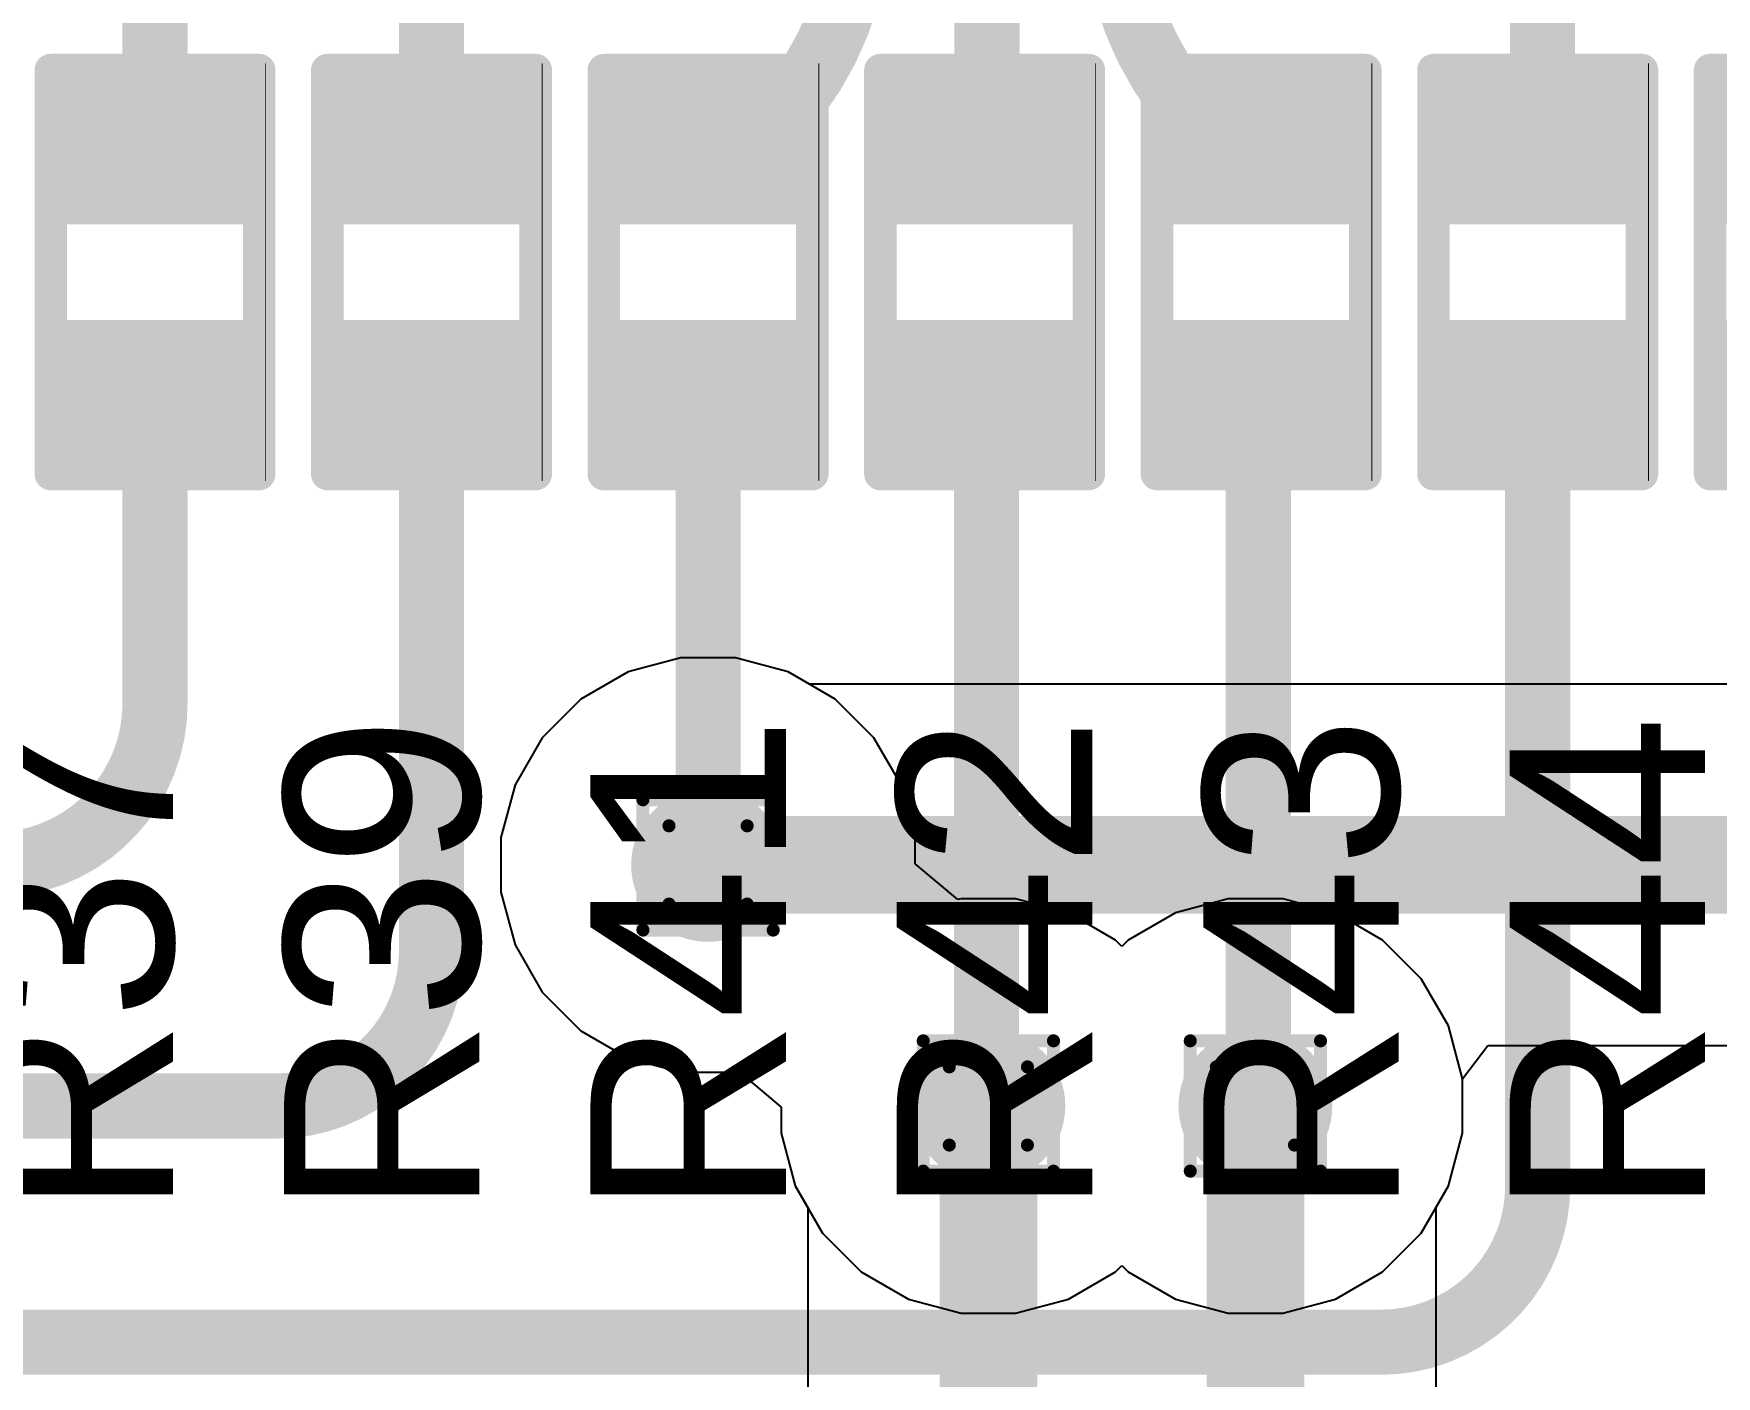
# Model space of a CAD drawing. Header units: inches. Extents: x -5 to 230, y -4 to 159.
# Drawn here: x 27.8 to 34.36, y 19.57 to 24.81 of the extents above; entities that cross this region are included whole.
import ezdxf

# ---------------------------------------------------------------- set-up
doc = ezdxf.new("R2010")
doc.units = ezdxf.units.IN
for name, color, linetype in [('Bottom Layer', 5, 'Continuous'), ('Drill Drawing', 1, 'Continuous'), ('Layer 1', 16, 'Continuous'), ('Layer 2', 76, 'Continuous'), ('Top Layer', 1, 'Continuous'), ('Top Overlay', 2, 'Continuous'), ('Top Paste', 8, 'Continuous'), ('Top Solder', 216, 'Continuous'), ('Via Holes', 16, 'Continuous')]:
    doc.layers.add(name, color=color, linetype=linetype)
doc.styles.add('Arial', font='', dxfattribs={"height": 0.2})
doc.styles.get('Arial').set_extended_font_data('Arial')

# ---------------------------------------------------------------- blocks, each defined once
blk = doc.blocks.new('R___0402_135')
at = {"layer": 'Top Layer'}
for points in [[(-0.6985, -0.3175), (-0.6985, 0.3175), (-0.2413, 0.3175), (-0.2413, -0.3175)], [(0.2413, -0.3175), (0.2413, 0.3175), (0.6985, 0.3175), (0.6985, -0.3175)]]:
    blk.add_hatch(color=1, dxfattribs=at).paths.add_polyline_path(points)
at = {"layer": 'Top Paste'}
for points in [[(-0.6985, -0.3175), (-0.6985, 0.3175), (-0.2413, 0.3175), (-0.2413, -0.3175)], [(0.2413, -0.3175), (0.2413, 0.3175), (0.6985, 0.3175), (0.6985, -0.3175)]]:
    blk.add_hatch(color=8, dxfattribs=at).paths.add_polyline_path(points)
at = {"layer": 'Top Solder'}
for points in [[(-0.7535, -0.3725), (-0.7535, 0.3725), (-0.1863, 0.3725), (-0.1863, -0.3725)], [(0.1863, -0.3725), (0.1863, 0.3725), (0.7535, 0.3725), (0.7535, -0.3725)]]:
    blk.add_hatch(color=216, dxfattribs=at).paths.add_polyline_path(points)
at = {"layer": 'Top Overlay'}
for points in [[(-0.7874, 0.4064, 0.127, 0.127, 0), (-0.7874, -0.4064, 0.127, 0.127, 0)], [(-0.7874, 0.4064, 0.127, 0.127, 0), (0.7874, 0.4064, 0.127, 0.127, 0)], [(0.7874, 0.4064, 0.127, 0.127, 0), (0.7874, -0.4064, 0.127, 0.127, 0)], [(-0.7874, -0.4064, 0.127, 0.127, 0), (0.7874, -0.4064, 0.127, 0.127, 0)], [(-0.8128, -0.4318, 0.00323, 0.00323, 0), (0.8128, -0.4318, 0.00323, 0.00323, 0)]]:
    blk.add_lwpolyline(points, format="xyseb", dxfattribs=at)
for points in [[(-0.8191, 0.4064, 0.0635, 0.0635, 1), (-0.7556, 0.4064, 0.0635, 0.0635, 1)], [(-0.8191, 0.4064, 0.0635, 0.0635, 1), (-0.7556, 0.4064, 0.0635, 0.0635, 1)], [(0.7556, 0.4064, 0.0635, 0.0635, 1), (0.8191, 0.4064, 0.0635, 0.0635, 1)], [(0.7556, 0.4064, 0.0635, 0.0635, 1), (0.8191, 0.4064, 0.0635, 0.0635, 1)], [(-0.8191, -0.4064, 0.0635, 0.0635, 1), (-0.7556, -0.4064, 0.0635, 0.0635, 1)], [(-0.8191, -0.4064, 0.0635, 0.0635, 1), (-0.7556, -0.4064, 0.0635, 0.0635, 1)], [(0.7556, -0.4064, 0.0635, 0.0635, 1), (0.8191, -0.4064, 0.0635, 0.0635, 1)], [(0.7556, -0.4064, 0.0635, 0.0635, 1), (0.8191, -0.4064, 0.0635, 0.0635, 1)], [(-0.8136, -0.4318, 0.00161, 0.00161, 1), (-0.812, -0.4318, 0.00161, 0.00161, 1)], [(0.812, -0.4318, 0.00161, 0.00161, 1), (0.8136, -0.4318, 0.00161, 0.00161, 1)]]:
    blk.add_lwpolyline(points, format="xyseb", close=True, dxfattribs=at)
blk = doc.blocks.new('R___0402_136')
at = {"layer": 'Top Layer'}
for points in [[(-0.6985, -0.3175), (-0.6985, 0.3175), (-0.2413, 0.3175), (-0.2413, -0.3175)], [(0.2413, -0.3175), (0.2413, 0.3175), (0.6985, 0.3175), (0.6985, -0.3175)]]:
    blk.add_hatch(color=1, dxfattribs=at).paths.add_polyline_path(points)
at = {"layer": 'Top Paste'}
for points in [[(-0.6985, -0.3175), (-0.6985, 0.3175), (-0.2413, 0.3175), (-0.2413, -0.3175)], [(0.2413, -0.3175), (0.2413, 0.3175), (0.6985, 0.3175), (0.6985, -0.3175)]]:
    blk.add_hatch(color=8, dxfattribs=at).paths.add_polyline_path(points)
at = {"layer": 'Top Solder'}
for points in [[(-0.7535, -0.3725), (-0.7535, 0.3725), (-0.1863, 0.3725), (-0.1863, -0.3725)], [(0.1863, -0.3725), (0.1863, 0.3725), (0.7535, 0.3725), (0.7535, -0.3725)]]:
    blk.add_hatch(color=216, dxfattribs=at).paths.add_polyline_path(points)
at = {"layer": 'Top Overlay'}
for points in [[(-0.7874, 0.4064, 0.127, 0.127, 0), (-0.7874, -0.4064, 0.127, 0.127, 0)], [(-0.7874, 0.4064, 0.127, 0.127, 0), (0.7874, 0.4064, 0.127, 0.127, 0)], [(0.7874, 0.4064, 0.127, 0.127, 0), (0.7874, -0.4064, 0.127, 0.127, 0)], [(-0.7874, -0.4064, 0.127, 0.127, 0), (0.7874, -0.4064, 0.127, 0.127, 0)], [(-0.8128, -0.4318, 0.00323, 0.00323, 0), (0.8128, -0.4318, 0.00323, 0.00323, 0)]]:
    blk.add_lwpolyline(points, format="xyseb", dxfattribs=at)
for points in [[(-0.8191, 0.4064, 0.0635, 0.0635, 1), (-0.7556, 0.4064, 0.0635, 0.0635, 1)], [(-0.8191, 0.4064, 0.0635, 0.0635, 1), (-0.7556, 0.4064, 0.0635, 0.0635, 1)], [(0.7556, 0.4064, 0.0635, 0.0635, 1), (0.8191, 0.4064, 0.0635, 0.0635, 1)], [(0.7556, 0.4064, 0.0635, 0.0635, 1), (0.8191, 0.4064, 0.0635, 0.0635, 1)], [(-0.8191, -0.4064, 0.0635, 0.0635, 1), (-0.7556, -0.4064, 0.0635, 0.0635, 1)], [(-0.8191, -0.4064, 0.0635, 0.0635, 1), (-0.7556, -0.4064, 0.0635, 0.0635, 1)], [(0.7556, -0.4064, 0.0635, 0.0635, 1), (0.8191, -0.4064, 0.0635, 0.0635, 1)], [(0.7556, -0.4064, 0.0635, 0.0635, 1), (0.8191, -0.4064, 0.0635, 0.0635, 1)], [(-0.8136, -0.4318, 0.00161, 0.00161, 1), (-0.812, -0.4318, 0.00161, 0.00161, 1)], [(0.812, -0.4318, 0.00161, 0.00161, 1), (0.8136, -0.4318, 0.00161, 0.00161, 1)]]:
    blk.add_lwpolyline(points, format="xyseb", close=True, dxfattribs=at)
blk = doc.blocks.new('R___0402_137')
at = {"layer": 'Top Layer'}
for points in [[(-0.6985, -0.3175), (-0.6985, 0.3175), (-0.2413, 0.3175), (-0.2413, -0.3175)], [(0.2413, -0.3175), (0.2413, 0.3175), (0.6985, 0.3175), (0.6985, -0.3175)]]:
    blk.add_hatch(color=1, dxfattribs=at).paths.add_polyline_path(points)
at = {"layer": 'Top Paste'}
for points in [[(-0.6985, -0.3175), (-0.6985, 0.3175), (-0.2413, 0.3175), (-0.2413, -0.3175)], [(0.2413, -0.3175), (0.2413, 0.3175), (0.6985, 0.3175), (0.6985, -0.3175)]]:
    blk.add_hatch(color=8, dxfattribs=at).paths.add_polyline_path(points)
at = {"layer": 'Top Solder'}
for points in [[(-0.7535, -0.3725), (-0.7535, 0.3725), (-0.1863, 0.3725), (-0.1863, -0.3725)], [(0.1863, -0.3725), (0.1863, 0.3725), (0.7535, 0.3725), (0.7535, -0.3725)]]:
    blk.add_hatch(color=216, dxfattribs=at).paths.add_polyline_path(points)
at = {"layer": 'Top Overlay'}
for points in [[(-0.7874, 0.4064, 0.127, 0.127, 0), (-0.7874, -0.4064, 0.127, 0.127, 0)], [(-0.7874, 0.4064, 0.127, 0.127, 0), (0.7874, 0.4064, 0.127, 0.127, 0)], [(0.7874, 0.4064, 0.127, 0.127, 0), (0.7874, -0.4064, 0.127, 0.127, 0)], [(-0.7874, -0.4064, 0.127, 0.127, 0), (0.7874, -0.4064, 0.127, 0.127, 0)], [(-0.8128, -0.4318, 0.00323, 0.00323, 0), (0.8128, -0.4318, 0.00323, 0.00323, 0)]]:
    blk.add_lwpolyline(points, format="xyseb", dxfattribs=at)
for points in [[(-0.8191, 0.4064, 0.0635, 0.0635, 1), (-0.7556, 0.4064, 0.0635, 0.0635, 1)], [(-0.8191, 0.4064, 0.0635, 0.0635, 1), (-0.7556, 0.4064, 0.0635, 0.0635, 1)], [(0.7556, 0.4064, 0.0635, 0.0635, 1), (0.8191, 0.4064, 0.0635, 0.0635, 1)], [(0.7556, 0.4064, 0.0635, 0.0635, 1), (0.8191, 0.4064, 0.0635, 0.0635, 1)], [(-0.8191, -0.4064, 0.0635, 0.0635, 1), (-0.7556, -0.4064, 0.0635, 0.0635, 1)], [(-0.8191, -0.4064, 0.0635, 0.0635, 1), (-0.7556, -0.4064, 0.0635, 0.0635, 1)], [(0.7556, -0.4064, 0.0635, 0.0635, 1), (0.8191, -0.4064, 0.0635, 0.0635, 1)], [(0.7556, -0.4064, 0.0635, 0.0635, 1), (0.8191, -0.4064, 0.0635, 0.0635, 1)], [(-0.8136, -0.4318, 0.00161, 0.00161, 1), (-0.812, -0.4318, 0.00161, 0.00161, 1)], [(0.812, -0.4318, 0.00161, 0.00161, 1), (0.8136, -0.4318, 0.00161, 0.00161, 1)]]:
    blk.add_lwpolyline(points, format="xyseb", close=True, dxfattribs=at)
blk = doc.blocks.new('R___0402_138')
at = {"layer": 'Top Layer'}
for points in [[(-0.6985, -0.3175), (-0.6985, 0.3175), (-0.2413, 0.3175), (-0.2413, -0.3175)], [(0.2413, -0.3175), (0.2413, 0.3175), (0.6985, 0.3175), (0.6985, -0.3175)]]:
    blk.add_hatch(color=1, dxfattribs=at).paths.add_polyline_path(points)
at = {"layer": 'Top Paste'}
for points in [[(-0.6985, -0.3175), (-0.6985, 0.3175), (-0.2413, 0.3175), (-0.2413, -0.3175)], [(0.2413, -0.3175), (0.2413, 0.3175), (0.6985, 0.3175), (0.6985, -0.3175)]]:
    blk.add_hatch(color=8, dxfattribs=at).paths.add_polyline_path(points)
at = {"layer": 'Top Solder'}
for points in [[(-0.7535, -0.3725), (-0.7535, 0.3725), (-0.1863, 0.3725), (-0.1863, -0.3725)], [(0.1863, -0.3725), (0.1863, 0.3725), (0.7535, 0.3725), (0.7535, -0.3725)]]:
    blk.add_hatch(color=216, dxfattribs=at).paths.add_polyline_path(points)
at = {"layer": 'Top Overlay'}
for points in [[(-0.7874, 0.4064, 0.127, 0.127, 0), (-0.7874, -0.4064, 0.127, 0.127, 0)], [(-0.7874, 0.4064, 0.127, 0.127, 0), (0.7874, 0.4064, 0.127, 0.127, 0)], [(0.7874, 0.4064, 0.127, 0.127, 0), (0.7874, -0.4064, 0.127, 0.127, 0)], [(-0.7874, -0.4064, 0.127, 0.127, 0), (0.7874, -0.4064, 0.127, 0.127, 0)], [(-0.8128, -0.4318, 0.00323, 0.00323, 0), (0.8128, -0.4318, 0.00323, 0.00323, 0)]]:
    blk.add_lwpolyline(points, format="xyseb", dxfattribs=at)
for points in [[(-0.8191, 0.4064, 0.0635, 0.0635, 1), (-0.7556, 0.4064, 0.0635, 0.0635, 1)], [(-0.8191, 0.4064, 0.0635, 0.0635, 1), (-0.7556, 0.4064, 0.0635, 0.0635, 1)], [(0.7556, 0.4064, 0.0635, 0.0635, 1), (0.8191, 0.4064, 0.0635, 0.0635, 1)], [(0.7556, 0.4064, 0.0635, 0.0635, 1), (0.8191, 0.4064, 0.0635, 0.0635, 1)], [(-0.8191, -0.4064, 0.0635, 0.0635, 1), (-0.7556, -0.4064, 0.0635, 0.0635, 1)], [(-0.8191, -0.4064, 0.0635, 0.0635, 1), (-0.7556, -0.4064, 0.0635, 0.0635, 1)], [(0.7556, -0.4064, 0.0635, 0.0635, 1), (0.8191, -0.4064, 0.0635, 0.0635, 1)], [(0.7556, -0.4064, 0.0635, 0.0635, 1), (0.8191, -0.4064, 0.0635, 0.0635, 1)], [(-0.8136, -0.4318, 0.00161, 0.00161, 1), (-0.812, -0.4318, 0.00161, 0.00161, 1)], [(0.812, -0.4318, 0.00161, 0.00161, 1), (0.8136, -0.4318, 0.00161, 0.00161, 1)]]:
    blk.add_lwpolyline(points, format="xyseb", close=True, dxfattribs=at)
blk = doc.blocks.new('R___0402_139')
at = {"layer": 'Top Layer'}
for points in [[(-0.6985, -0.3175), (-0.6985, 0.3175), (-0.2413, 0.3175), (-0.2413, -0.3175)], [(0.2413, -0.3175), (0.2413, 0.3175), (0.6985, 0.3175), (0.6985, -0.3175)]]:
    blk.add_hatch(color=1, dxfattribs=at).paths.add_polyline_path(points)
at = {"layer": 'Top Paste'}
for points in [[(-0.6985, -0.3175), (-0.6985, 0.3175), (-0.2413, 0.3175), (-0.2413, -0.3175)], [(0.2413, -0.3175), (0.2413, 0.3175), (0.6985, 0.3175), (0.6985, -0.3175)]]:
    blk.add_hatch(color=8, dxfattribs=at).paths.add_polyline_path(points)
at = {"layer": 'Top Solder'}
for points in [[(-0.7535, -0.3725), (-0.7535, 0.3725), (-0.1863, 0.3725), (-0.1863, -0.3725)], [(0.1863, -0.3725), (0.1863, 0.3725), (0.7535, 0.3725), (0.7535, -0.3725)]]:
    blk.add_hatch(color=216, dxfattribs=at).paths.add_polyline_path(points)
at = {"layer": 'Top Overlay'}
for points in [[(-0.7874, 0.4064, 0.127, 0.127, 0), (-0.7874, -0.4064, 0.127, 0.127, 0)], [(-0.7874, 0.4064, 0.127, 0.127, 0), (0.7874, 0.4064, 0.127, 0.127, 0)], [(0.7874, 0.4064, 0.127, 0.127, 0), (0.7874, -0.4064, 0.127, 0.127, 0)], [(-0.7874, -0.4064, 0.127, 0.127, 0), (0.7874, -0.4064, 0.127, 0.127, 0)], [(-0.8128, -0.4318, 0.00323, 0.00323, 0), (0.8128, -0.4318, 0.00323, 0.00323, 0)]]:
    blk.add_lwpolyline(points, format="xyseb", dxfattribs=at)
for points in [[(-0.8191, 0.4064, 0.0635, 0.0635, 1), (-0.7556, 0.4064, 0.0635, 0.0635, 1)], [(-0.8191, 0.4064, 0.0635, 0.0635, 1), (-0.7556, 0.4064, 0.0635, 0.0635, 1)], [(0.7556, 0.4064, 0.0635, 0.0635, 1), (0.8191, 0.4064, 0.0635, 0.0635, 1)], [(0.7556, 0.4064, 0.0635, 0.0635, 1), (0.8191, 0.4064, 0.0635, 0.0635, 1)], [(-0.8191, -0.4064, 0.0635, 0.0635, 1), (-0.7556, -0.4064, 0.0635, 0.0635, 1)], [(-0.8191, -0.4064, 0.0635, 0.0635, 1), (-0.7556, -0.4064, 0.0635, 0.0635, 1)], [(0.7556, -0.4064, 0.0635, 0.0635, 1), (0.8191, -0.4064, 0.0635, 0.0635, 1)], [(0.7556, -0.4064, 0.0635, 0.0635, 1), (0.8191, -0.4064, 0.0635, 0.0635, 1)], [(-0.8136, -0.4318, 0.00161, 0.00161, 1), (-0.812, -0.4318, 0.00161, 0.00161, 1)], [(0.812, -0.4318, 0.00161, 0.00161, 1), (0.8136, -0.4318, 0.00161, 0.00161, 1)]]:
    blk.add_lwpolyline(points, format="xyseb", close=True, dxfattribs=at)
blk = doc.blocks.new('R___0402_141')
at = {"layer": 'Top Layer'}
for points in [[(-0.6985, -0.3175), (-0.6985, 0.3175), (-0.2413, 0.3175), (-0.2413, -0.3175)], [(0.2413, -0.3175), (0.2413, 0.3175), (0.6985, 0.3175), (0.6985, -0.3175)]]:
    blk.add_hatch(color=1, dxfattribs=at).paths.add_polyline_path(points)
at = {"layer": 'Top Paste'}
for points in [[(-0.6985, -0.3175), (-0.6985, 0.3175), (-0.2413, 0.3175), (-0.2413, -0.3175)], [(0.2413, -0.3175), (0.2413, 0.3175), (0.6985, 0.3175), (0.6985, -0.3175)]]:
    blk.add_hatch(color=8, dxfattribs=at).paths.add_polyline_path(points)
at = {"layer": 'Top Solder'}
for points in [[(-0.7535, -0.3725), (-0.7535, 0.3725), (-0.1863, 0.3725), (-0.1863, -0.3725)], [(0.1863, -0.3725), (0.1863, 0.3725), (0.7535, 0.3725), (0.7535, -0.3725)]]:
    blk.add_hatch(color=216, dxfattribs=at).paths.add_polyline_path(points)
at = {"layer": 'Top Overlay'}
for points in [[(-0.7874, 0.4064, 0.127, 0.127, 0), (-0.7874, -0.4064, 0.127, 0.127, 0)], [(-0.7874, 0.4064, 0.127, 0.127, 0), (0.7874, 0.4064, 0.127, 0.127, 0)], [(0.7874, 0.4064, 0.127, 0.127, 0), (0.7874, -0.4064, 0.127, 0.127, 0)], [(-0.7874, -0.4064, 0.127, 0.127, 0), (0.7874, -0.4064, 0.127, 0.127, 0)], [(-0.8128, -0.4318, 0.00323, 0.00323, 0), (0.8128, -0.4318, 0.00323, 0.00323, 0)]]:
    blk.add_lwpolyline(points, format="xyseb", dxfattribs=at)
for points in [[(-0.8191, 0.4064, 0.0635, 0.0635, 1), (-0.7556, 0.4064, 0.0635, 0.0635, 1)], [(-0.8191, 0.4064, 0.0635, 0.0635, 1), (-0.7556, 0.4064, 0.0635, 0.0635, 1)], [(0.7556, 0.4064, 0.0635, 0.0635, 1), (0.8191, 0.4064, 0.0635, 0.0635, 1)], [(0.7556, 0.4064, 0.0635, 0.0635, 1), (0.8191, 0.4064, 0.0635, 0.0635, 1)], [(-0.8191, -0.4064, 0.0635, 0.0635, 1), (-0.7556, -0.4064, 0.0635, 0.0635, 1)], [(-0.8191, -0.4064, 0.0635, 0.0635, 1), (-0.7556, -0.4064, 0.0635, 0.0635, 1)], [(0.7556, -0.4064, 0.0635, 0.0635, 1), (0.8191, -0.4064, 0.0635, 0.0635, 1)], [(0.7556, -0.4064, 0.0635, 0.0635, 1), (0.8191, -0.4064, 0.0635, 0.0635, 1)], [(-0.8136, -0.4318, 0.00161, 0.00161, 1), (-0.812, -0.4318, 0.00161, 0.00161, 1)], [(0.812, -0.4318, 0.00161, 0.00161, 1), (0.8136, -0.4318, 0.00161, 0.00161, 1)]]:
    blk.add_lwpolyline(points, format="xyseb", close=True, dxfattribs=at)
blk = doc.blocks.new('R___0402_143')
at = {"layer": 'Top Layer'}
for points in [[(-0.6985, -0.3175), (-0.6985, 0.3175), (-0.2413, 0.3175), (-0.2413, -0.3175)], [(0.2413, -0.3175), (0.2413, 0.3175), (0.6985, 0.3175), (0.6985, -0.3175)]]:
    blk.add_hatch(color=1, dxfattribs=at).paths.add_polyline_path(points)
at = {"layer": 'Top Paste'}
for points in [[(-0.6985, -0.3175), (-0.6985, 0.3175), (-0.2413, 0.3175), (-0.2413, -0.3175)], [(0.2413, -0.3175), (0.2413, 0.3175), (0.6985, 0.3175), (0.6985, -0.3175)]]:
    blk.add_hatch(color=8, dxfattribs=at).paths.add_polyline_path(points)
at = {"layer": 'Top Solder'}
for points in [[(-0.7535, -0.3725), (-0.7535, 0.3725), (-0.1863, 0.3725), (-0.1863, -0.3725)], [(0.1863, -0.3725), (0.1863, 0.3725), (0.7535, 0.3725), (0.7535, -0.3725)]]:
    blk.add_hatch(color=216, dxfattribs=at).paths.add_polyline_path(points)
at = {"layer": 'Top Overlay'}
for points in [[(-0.7874, 0.4064, 0.127, 0.127, 0), (-0.7874, -0.4064, 0.127, 0.127, 0)], [(-0.7874, 0.4064, 0.127, 0.127, 0), (0.7874, 0.4064, 0.127, 0.127, 0)], [(0.7874, 0.4064, 0.127, 0.127, 0), (0.7874, -0.4064, 0.127, 0.127, 0)], [(-0.7874, -0.4064, 0.127, 0.127, 0), (0.7874, -0.4064, 0.127, 0.127, 0)], [(-0.8128, -0.4318, 0.00323, 0.00323, 0), (0.8128, -0.4318, 0.00323, 0.00323, 0)]]:
    blk.add_lwpolyline(points, format="xyseb", dxfattribs=at)
for points in [[(-0.8191, 0.4064, 0.0635, 0.0635, 1), (-0.7556, 0.4064, 0.0635, 0.0635, 1)], [(-0.8191, 0.4064, 0.0635, 0.0635, 1), (-0.7556, 0.4064, 0.0635, 0.0635, 1)], [(0.7556, 0.4064, 0.0635, 0.0635, 1), (0.8191, 0.4064, 0.0635, 0.0635, 1)], [(0.7556, 0.4064, 0.0635, 0.0635, 1), (0.8191, 0.4064, 0.0635, 0.0635, 1)], [(-0.8191, -0.4064, 0.0635, 0.0635, 1), (-0.7556, -0.4064, 0.0635, 0.0635, 1)], [(-0.8191, -0.4064, 0.0635, 0.0635, 1), (-0.7556, -0.4064, 0.0635, 0.0635, 1)], [(0.7556, -0.4064, 0.0635, 0.0635, 1), (0.8191, -0.4064, 0.0635, 0.0635, 1)], [(0.7556, -0.4064, 0.0635, 0.0635, 1), (0.8191, -0.4064, 0.0635, 0.0635, 1)], [(-0.8136, -0.4318, 0.00161, 0.00161, 1), (-0.812, -0.4318, 0.00161, 0.00161, 1)], [(0.812, -0.4318, 0.00161, 0.00161, 1), (0.8136, -0.4318, 0.00161, 0.00161, 1)]]:
    blk.add_lwpolyline(points, format="xyseb", close=True, dxfattribs=at)

msp = doc.modelspace()

# ---------------------------------------------------------------- hatches: boundary and pattern name
at = {"layer": 'Bottom Layer'}
h = msp.add_hatch(color=5, dxfattribs=at)
edge = h.paths.add_edge_path()
edge.add_arc((30.4283, 21.5646), 0.3, 0, 360)
h = msp.add_hatch(color=5, dxfattribs=at)
edge = h.paths.add_edge_path()
edge.add_arc((31.5214, 20.6248), 0.3, 0, 360)
h = msp.add_hatch(color=5, dxfattribs=at)
edge = h.paths.add_edge_path()
edge.add_arc((32.5628, 20.6248), 0.3, 0, 360)
at = {"layer": 'Layer 1'}
h = msp.add_hatch(color=16, dxfattribs=at)
edge = h.paths.add_edge_path()
edge.add_arc((30.4283, 21.5646), 0.3, 0, 360)
h = msp.add_hatch(color=16, dxfattribs=at)
edge = h.paths.add_edge_path()
edge.add_arc((31.5214, 20.6248), 0.3, 0, 360)
h = msp.add_hatch(color=16, dxfattribs=at)
edge = h.paths.add_edge_path()
edge.add_arc((32.5628, 20.6248), 0.3, 0, 360)
at = {"layer": 'Layer 2'}
h = msp.add_hatch(color=76, dxfattribs=at)
edge = h.paths.add_edge_path()
edge.add_arc((30.4283, 21.5646), 0.3, 0, 360)
h = msp.add_hatch(color=76, dxfattribs=at)
edge = h.paths.add_edge_path()
edge.add_arc((31.5214, 20.6248), 0.3, 0, 360)
h = msp.add_hatch(color=76, dxfattribs=at)
edge = h.paths.add_edge_path()
edge.add_arc((32.5628, 20.6248), 0.3, 0, 360)
at = {"layer": 'Top Layer'}
h = msp.add_hatch(color=1, dxfattribs=at)
edge = h.paths.add_edge_path()
edge.add_arc((30.4283, 21.5646), 0.3, 0, 360)
h = msp.add_hatch(color=1, dxfattribs=at)
edge = h.paths.add_edge_path()
edge.add_arc((31.5214, 20.6248), 0.3, 0, 360)
h = msp.add_hatch(color=1, dxfattribs=at)
edge = h.paths.add_edge_path()
edge.add_arc((32.5628, 20.6248), 0.3, 0, 360)
at = {"layer": 'Via Holes'}
h = msp.add_hatch(color=7, dxfattribs=at)
edge = h.paths.add_edge_path()
edge.add_arc((30.4283, 21.5646), 0.15, 0, 360)
h = msp.add_hatch(color=7, dxfattribs=at)
edge = h.paths.add_edge_path()
edge.add_arc((31.5214, 20.6248), 0.15, 0, 360)
h = msp.add_hatch(color=7, dxfattribs=at)
edge = h.paths.add_edge_path()
edge.add_arc((32.5628, 20.6248), 0.15, 0, 360)

# ---------------------------------------------------------------- linework, layer by layer
at = {"layer": 'Bottom Layer'}
for p, q in [((30.1165, 22.3175), (29.9322, 22.2112)), ((30.322, 22.3726), (30.1165, 22.3175)), ((30.5347, 22.3726), (30.322, 22.3726)), ((30.7402, 22.3175), (30.5347, 22.3726)), ((30.8241, 22.2691), (30.7402, 22.3175)), ((39.7116, 22.2691), (30.8241, 22.2691)), ((29.9322, 22.2112), (29.7818, 22.0607)), ((29.7818, 22.0607), (29.6754, 21.8765)), ((29.6754, 21.8765), (29.6203, 21.671)), ((29.6203, 21.671), (29.6203, 21.4582)), ((29.6203, 21.4582), (29.6754, 21.2527)), ((29.6754, 21.2527), (29.7818, 21.0685)), ((29.7818, 21.0685), (29.9322, 20.918)), ((29.9322, 20.918), (30.1165, 20.8117)), ((30.1165, 20.8117), (30.322, 20.7566)), ((33.3708, 20.7312), (33.4697, 20.8601)), ((33.4697, 20.8601), (39.5912, 20.8601)), ((30.322, 20.7566), (30.5347, 20.7566)), ((30.5347, 20.7566), (30.5476, 20.76)), ((30.5476, 20.76), (30.7134, 20.6204)), ((33.3708, 20.5184), (33.3708, 20.7312)), ((30.7134, 20.6204), (30.7134, 20.5184)), ((30.7134, 20.5184), (30.7685, 20.3129)), ((33.3157, 20.3129), (33.3708, 20.5184)), ((30.7685, 20.3129), (30.8169, 20.2291)), ((33.2673, 20.2291), (33.3157, 20.3129)), ((30.8169, 20.2291), (30.8169, 18.3027)), ((33.2673, 18.3027), (33.2673, 20.2291))]:
    msp.add_line(p, q, dxfattribs=at)
for points in [[(30.4283, 21.5646, 0.381, 0.381, 0), (39.7116, 21.5646, 0.381, 0.381, 0)], [(31.5214, 17.907, 0.381, 0.381, 0), (31.5214, 20.6248, 0.381, 0.381, 0)], [(32.5628, 17.907, 0.381, 0.381, 0), (32.5628, 20.6248, 0.381, 0.381, 0)]]:
    msp.add_lwpolyline(points, format="xyseb", dxfattribs=at)
for points in [[(30.3331, 21.5646, 0.1905, 0.1905, 1), (30.5236, 21.5646, 0.1905, 0.1905, 1)], [(31.4261, 20.6248, 0.1905, 0.1905, 1), (31.6166, 20.6248, 0.1905, 0.1905, 1)], [(32.4676, 20.6248, 0.1905, 0.1905, 1), (32.6581, 20.6248, 0.1905, 0.1905, 1)]]:
    msp.add_lwpolyline(points, format="xyseb", close=True, dxfattribs=at)
at = {"layer": 'Drill Drawing'}
for points in [[(30.1743, 21.8186, 0.0508, 0.0508, 0), (30.6823, 21.8186, 0.0508, 0.0508, 0)], [(30.1743, 21.3106, 0.0508, 0.0508, 0), (30.1743, 21.8186, 0.0508, 0.0508, 0)], [(30.6823, 21.3106, 0.0508, 0.0508, 0), (30.6823, 21.8186, 0.0508, 0.0508, 0)], [(30.2759, 21.717, 0.0508, 0.0508, 0), (30.5807, 21.717, 0.0508, 0.0508, 0)], [(30.2759, 21.4122, 0.0508, 0.0508, 0), (30.2759, 21.717, 0.0508, 0.0508, 0)], [(30.5807, 21.4122, 0.0508, 0.0508, 0), (30.5807, 21.717, 0.0508, 0.0508, 0)], [(30.2759, 21.4122, 0.0508, 0.0508, 0), (30.5807, 21.4122, 0.0508, 0.0508, 0)], [(30.1743, 21.3106, 0.0508, 0.0508, 0), (30.6823, 21.3106, 0.0508, 0.0508, 0)], [(31.2674, 20.8788, 0.0508, 0.0508, 0), (31.7754, 20.8788, 0.0508, 0.0508, 0)], [(31.2674, 20.3708, 0.0508, 0.0508, 0), (31.2674, 20.8788, 0.0508, 0.0508, 0)], [(31.7754, 20.3708, 0.0508, 0.0508, 0), (31.7754, 20.8788, 0.0508, 0.0508, 0)], [(32.3088, 20.8788, 0.0508, 0.0508, 0), (32.8168, 20.8788, 0.0508, 0.0508, 0)], [(32.3088, 20.3708, 0.0508, 0.0508, 0), (32.3088, 20.8788, 0.0508, 0.0508, 0)], [(32.8168, 20.3708, 0.0508, 0.0508, 0), (32.8168, 20.8788, 0.0508, 0.0508, 0)], [(31.369, 20.7772, 0.0508, 0.0508, 0), (31.6738, 20.7772, 0.0508, 0.0508, 0)], [(31.369, 20.4724, 0.0508, 0.0508, 0), (31.369, 20.7772, 0.0508, 0.0508, 0)], [(31.6738, 20.4724, 0.0508, 0.0508, 0), (31.6738, 20.7772, 0.0508, 0.0508, 0)], [(32.4104, 20.7772, 0.0508, 0.0508, 0), (32.7152, 20.7772, 0.0508, 0.0508, 0)], [(32.4104, 20.4724, 0.0508, 0.0508, 0), (32.4104, 20.7772, 0.0508, 0.0508, 0)], [(32.7152, 20.4724, 0.0508, 0.0508, 0), (32.7152, 20.7772, 0.0508, 0.0508, 0)], [(31.369, 20.4724, 0.0508, 0.0508, 0), (31.6738, 20.4724, 0.0508, 0.0508, 0)], [(32.4104, 20.4724, 0.0508, 0.0508, 0), (32.7152, 20.4724, 0.0508, 0.0508, 0)], [(31.2674, 20.3708, 0.0508, 0.0508, 0), (31.7754, 20.3708, 0.0508, 0.0508, 0)], [(32.3088, 20.3708, 0.0508, 0.0508, 0), (32.8168, 20.3708, 0.0508, 0.0508, 0)]]:
    msp.add_lwpolyline(points, format="xyseb", dxfattribs=at)
for points in [[(30.1616, 21.8186, 0.0254, 0.0254, 1), (30.187, 21.8186, 0.0254, 0.0254, 1)], [(30.1616, 21.8186, 0.0254, 0.0254, 1), (30.187, 21.8186, 0.0254, 0.0254, 1)], [(30.6696, 21.8186, 0.0254, 0.0254, 1), (30.695, 21.8186, 0.0254, 0.0254, 1)], [(30.6696, 21.8186, 0.0254, 0.0254, 1), (30.695, 21.8186, 0.0254, 0.0254, 1)], [(30.2632, 21.717, 0.0254, 0.0254, 1), (30.2886, 21.717, 0.0254, 0.0254, 1)], [(30.2632, 21.717, 0.0254, 0.0254, 1), (30.2886, 21.717, 0.0254, 0.0254, 1)], [(30.568, 21.717, 0.0254, 0.0254, 1), (30.5934, 21.717, 0.0254, 0.0254, 1)], [(30.568, 21.717, 0.0254, 0.0254, 1), (30.5934, 21.717, 0.0254, 0.0254, 1)], [(30.2632, 21.4122, 0.0254, 0.0254, 1), (30.2886, 21.4122, 0.0254, 0.0254, 1)], [(30.2632, 21.4122, 0.0254, 0.0254, 1), (30.2886, 21.4122, 0.0254, 0.0254, 1)], [(30.568, 21.4122, 0.0254, 0.0254, 1), (30.5934, 21.4122, 0.0254, 0.0254, 1)], [(30.568, 21.4122, 0.0254, 0.0254, 1), (30.5934, 21.4122, 0.0254, 0.0254, 1)], [(30.1616, 21.3106, 0.0254, 0.0254, 1), (30.187, 21.3106, 0.0254, 0.0254, 1)], [(30.1616, 21.3106, 0.0254, 0.0254, 1), (30.187, 21.3106, 0.0254, 0.0254, 1)], [(30.6696, 21.3106, 0.0254, 0.0254, 1), (30.695, 21.3106, 0.0254, 0.0254, 1)], [(30.6696, 21.3106, 0.0254, 0.0254, 1), (30.695, 21.3106, 0.0254, 0.0254, 1)], [(31.2547, 20.8788, 0.0254, 0.0254, 1), (31.2801, 20.8788, 0.0254, 0.0254, 1)], [(31.2547, 20.8788, 0.0254, 0.0254, 1), (31.2801, 20.8788, 0.0254, 0.0254, 1)], [(31.7627, 20.8788, 0.0254, 0.0254, 1), (31.7881, 20.8788, 0.0254, 0.0254, 1)], [(31.7627, 20.8788, 0.0254, 0.0254, 1), (31.7881, 20.8788, 0.0254, 0.0254, 1)], [(32.2961, 20.8788, 0.0254, 0.0254, 1), (32.3215, 20.8788, 0.0254, 0.0254, 1)], [(32.2961, 20.8788, 0.0254, 0.0254, 1), (32.3215, 20.8788, 0.0254, 0.0254, 1)], [(32.8041, 20.8788, 0.0254, 0.0254, 1), (32.8295, 20.8788, 0.0254, 0.0254, 1)], [(32.8041, 20.8788, 0.0254, 0.0254, 1), (32.8295, 20.8788, 0.0254, 0.0254, 1)], [(31.3563, 20.7772, 0.0254, 0.0254, 1), (31.3817, 20.7772, 0.0254, 0.0254, 1)], [(31.3563, 20.7772, 0.0254, 0.0254, 1), (31.3817, 20.7772, 0.0254, 0.0254, 1)], [(31.6611, 20.7772, 0.0254, 0.0254, 1), (31.6865, 20.7772, 0.0254, 0.0254, 1)], [(31.6611, 20.7772, 0.0254, 0.0254, 1), (31.6865, 20.7772, 0.0254, 0.0254, 1)], [(32.3977, 20.7772, 0.0254, 0.0254, 1), (32.4231, 20.7772, 0.0254, 0.0254, 1)], [(32.3977, 20.7772, 0.0254, 0.0254, 1), (32.4231, 20.7772, 0.0254, 0.0254, 1)], [(32.7025, 20.7772, 0.0254, 0.0254, 1), (32.7279, 20.7772, 0.0254, 0.0254, 1)], [(32.7025, 20.7772, 0.0254, 0.0254, 1), (32.7279, 20.7772, 0.0254, 0.0254, 1)], [(31.3563, 20.4724, 0.0254, 0.0254, 1), (31.3817, 20.4724, 0.0254, 0.0254, 1)], [(31.3563, 20.4724, 0.0254, 0.0254, 1), (31.3817, 20.4724, 0.0254, 0.0254, 1)], [(31.6611, 20.4724, 0.0254, 0.0254, 1), (31.6865, 20.4724, 0.0254, 0.0254, 1)], [(31.6611, 20.4724, 0.0254, 0.0254, 1), (31.6865, 20.4724, 0.0254, 0.0254, 1)], [(32.3977, 20.4724, 0.0254, 0.0254, 1), (32.4231, 20.4724, 0.0254, 0.0254, 1)], [(32.3977, 20.4724, 0.0254, 0.0254, 1), (32.4231, 20.4724, 0.0254, 0.0254, 1)], [(32.7025, 20.4724, 0.0254, 0.0254, 1), (32.7279, 20.4724, 0.0254, 0.0254, 1)], [(32.7025, 20.4724, 0.0254, 0.0254, 1), (32.7279, 20.4724, 0.0254, 0.0254, 1)], [(31.2547, 20.3708, 0.0254, 0.0254, 1), (31.2801, 20.3708, 0.0254, 0.0254, 1)], [(31.2547, 20.3708, 0.0254, 0.0254, 1), (31.2801, 20.3708, 0.0254, 0.0254, 1)], [(31.7627, 20.3708, 0.0254, 0.0254, 1), (31.7881, 20.3708, 0.0254, 0.0254, 1)], [(31.7627, 20.3708, 0.0254, 0.0254, 1), (31.7881, 20.3708, 0.0254, 0.0254, 1)], [(32.2961, 20.3708, 0.0254, 0.0254, 1), (32.3215, 20.3708, 0.0254, 0.0254, 1)], [(32.2961, 20.3708, 0.0254, 0.0254, 1), (32.3215, 20.3708, 0.0254, 0.0254, 1)], [(32.8041, 20.3708, 0.0254, 0.0254, 1), (32.8295, 20.3708, 0.0254, 0.0254, 1)], [(32.8041, 20.3708, 0.0254, 0.0254, 1), (32.8295, 20.3708, 0.0254, 0.0254, 1)]]:
    msp.add_lwpolyline(points, format="xyseb", close=True, dxfattribs=at)
at = {"layer": 'Layer 1'}
for p, q in [((30.1165, 22.3175), (29.9322, 22.2112)), ((30.322, 22.3726), (30.1165, 22.3175)), ((30.5347, 22.3726), (30.322, 22.3726)), ((30.7402, 22.3175), (30.5347, 22.3726)), ((30.9245, 22.2112), (30.7402, 22.3175)), ((29.9322, 22.2112), (29.7818, 22.0607)), ((31.0749, 22.0607), (30.9245, 22.2112)), ((29.7818, 22.0607), (29.6754, 21.8765)), ((31.1813, 21.8765), (31.0749, 22.0607)), ((29.6754, 21.8765), (29.6203, 21.671)), ((31.2363, 21.671), (31.1813, 21.8765)), ((29.6203, 21.671), (29.6203, 21.4582)), ((31.2363, 21.569), (31.2363, 21.671)), ((31.4022, 21.4294), (31.2363, 21.569)), ((29.6203, 21.4582), (29.6754, 21.2527)), ((31.415, 21.4328), (31.4022, 21.4294)), ((31.6278, 21.4328), (31.415, 21.4328)), ((31.8333, 21.3777), (31.6278, 21.4328)), ((32.4564, 21.4328), (32.2509, 21.3777)), ((32.6692, 21.4328), (32.4564, 21.4328)), ((32.8747, 21.3777), (32.6692, 21.4328)), ((32.0175, 21.2714), (31.8333, 21.3777)), ((32.2509, 21.3777), (32.0667, 21.2714)), ((33.0589, 21.2714), (32.8747, 21.3777)), ((32.0421, 21.2468), (32.0175, 21.2714)), ((32.0667, 21.2714), (32.0421, 21.2468)), ((33.2094, 21.1209), (33.0589, 21.2714)), ((29.6754, 21.2527), (29.7818, 21.0685)), ((29.7818, 21.0685), (29.9322, 20.918)), ((33.3157, 20.9367), (33.2094, 21.1209)), ((33.3708, 20.7312), (33.3157, 20.9367)), ((29.9322, 20.918), (30.1165, 20.8117)), ((30.1165, 20.8117), (30.322, 20.7566)), ((30.322, 20.7566), (30.5347, 20.7566)), ((30.5347, 20.7566), (30.5476, 20.76)), ((30.5476, 20.76), (30.7134, 20.6204)), ((33.3708, 20.5184), (33.3708, 20.7312)), ((30.7134, 20.6204), (30.7134, 20.5184)), ((30.7134, 20.5184), (30.7685, 20.3129)), ((33.3157, 20.3129), (33.3708, 20.5184)), ((30.7685, 20.3129), (30.8748, 20.1287)), ((33.2094, 20.1287), (33.3157, 20.3129)), ((30.8748, 20.1287), (31.0253, 19.9782)), ((33.0589, 19.9782), (33.2094, 20.1287)), ((31.0253, 19.9782), (31.2095, 19.8719)), ((31.8333, 19.8719), (32.0175, 19.9782)), ((32.0175, 19.9782), (32.0421, 20.0028)), ((32.0421, 20.0028), (32.0667, 19.9782)), ((32.0667, 19.9782), (32.2509, 19.8719)), ((32.8747, 19.8719), (33.0589, 19.9782)), ((31.2095, 19.8719), (31.415, 19.8168)), ((31.6278, 19.8168), (31.8333, 19.8719)), ((32.2509, 19.8719), (32.4564, 19.8168)), ((32.6692, 19.8168), (32.8747, 19.8719)), ((31.415, 19.8168), (31.6278, 19.8168)), ((32.4564, 19.8168), (32.6692, 19.8168))]:
    msp.add_line(p, q, dxfattribs=at)
at = {"layer": 'Layer 2'}
for p, q in [((30.1165, 22.3175), (29.9322, 22.2112)), ((30.322, 22.3726), (30.1165, 22.3175)), ((30.5347, 22.3726), (30.322, 22.3726)), ((30.7402, 22.3175), (30.5347, 22.3726)), ((30.9245, 22.2112), (30.7402, 22.3175)), ((29.9322, 22.2112), (29.7818, 22.0607)), ((31.0749, 22.0607), (30.9245, 22.2112)), ((29.7818, 22.0607), (29.6754, 21.8765)), ((31.1813, 21.8765), (31.0749, 22.0607)), ((29.6754, 21.8765), (29.6203, 21.671)), ((31.2363, 21.671), (31.1813, 21.8765)), ((29.6203, 21.671), (29.6203, 21.4582)), ((31.2363, 21.569), (31.2363, 21.671)), ((31.4022, 21.4294), (31.2363, 21.569)), ((29.6203, 21.4582), (29.6754, 21.2527)), ((31.415, 21.4328), (31.4022, 21.4294)), ((31.6278, 21.4328), (31.415, 21.4328)), ((31.8333, 21.3777), (31.6278, 21.4328)), ((32.4564, 21.4328), (32.2509, 21.3777)), ((32.6692, 21.4328), (32.4564, 21.4328)), ((32.8747, 21.3777), (32.6692, 21.4328)), ((32.0175, 21.2714), (31.8333, 21.3777)), ((32.2509, 21.3777), (32.0667, 21.2714)), ((33.0589, 21.2714), (32.8747, 21.3777)), ((32.0421, 21.2468), (32.0175, 21.2714)), ((32.0667, 21.2714), (32.0421, 21.2468)), ((33.2094, 21.1209), (33.0589, 21.2714)), ((29.6754, 21.2527), (29.7818, 21.0685)), ((29.7818, 21.0685), (29.9322, 20.918)), ((33.3157, 20.9367), (33.2094, 21.1209)), ((33.3708, 20.7312), (33.3157, 20.9367)), ((29.9322, 20.918), (30.1165, 20.8117)), ((30.1165, 20.8117), (30.322, 20.7566)), ((30.322, 20.7566), (30.5347, 20.7566)), ((30.5347, 20.7566), (30.5476, 20.76)), ((30.5476, 20.76), (30.7134, 20.6204)), ((33.3708, 20.5184), (33.3708, 20.7312)), ((30.7134, 20.6204), (30.7134, 20.5184)), ((30.7134, 20.5184), (30.7685, 20.3129)), ((33.3157, 20.3129), (33.3708, 20.5184)), ((30.7685, 20.3129), (30.8748, 20.1287)), ((33.2094, 20.1287), (33.3157, 20.3129)), ((30.8748, 20.1287), (31.0253, 19.9782)), ((33.0589, 19.9782), (33.2094, 20.1287)), ((31.0253, 19.9782), (31.2095, 19.8719)), ((31.8333, 19.8719), (32.0175, 19.9782)), ((32.0175, 19.9782), (32.0421, 20.0028)), ((32.0421, 20.0028), (32.0667, 19.9782)), ((32.0667, 19.9782), (32.2509, 19.8719)), ((32.8747, 19.8719), (33.0589, 19.9782)), ((31.2095, 19.8719), (31.415, 19.8168)), ((31.6278, 19.8168), (31.8333, 19.8719)), ((32.2509, 19.8719), (32.4564, 19.8168)), ((32.6692, 19.8168), (32.8747, 19.8719)), ((31.415, 19.8168), (31.6278, 19.8168)), ((32.4564, 19.8168), (32.6692, 19.8168))]:
    msp.add_line(p, q, dxfattribs=at)
at = {"layer": 'Top Layer'}
for points in [[(31.5161, 24.4314, 0.254, 0.254, 0), (31.5161, 27.9972, 0.254, 0.254, 0)], [(28.2714, 24.3459, 0.254, 0.254, 0), (28.2714, 25.3792, 0.254, 0.254, 0)], [(31.0161, 25.2827, 0.254, 0.254, -0.187289), (30.7026, 24.4753, 0.254, 0.254, 0)], [(32.3295, 24.4753, 0.254, 0.254, -0.187289), (32.0161, 25.2827, 0.254, 0.254, 0)], [(29.3498, 24.3459, 0.254, 0.254, 0), (29.3498, 25.0109, 0.254, 0.254, 0)], [(33.6823, 24.3459, 0.254, 0.254, 0), (33.6823, 25.0109, 0.254, 0.254, 0)], [(30.4468, 24.3459, 0.254, 0.254, 0), (30.6373, 24.4248, 0.254, 0.254, 0)], [(30.6373, 24.4248, 0.254, 0.254, 0), (30.6627, 24.4353, 0.254, 0.254, 0)], [(30.6627, 24.4353, 0.254, 0.254, 0), (30.6984, 24.471, 0.254, 0.254, 0)], [(30.6984, 24.4711, 0.254, 0.254, 0), (30.7026, 24.4753, 0.254, 0.254, 0)], [(30.6984, 24.4711, 0.254, 0.254, -0.000064), (30.6984, 24.471, 0.254, 0.254, 0)], [(31.5161, 24.4314, 0.254, 0.254, -0.414214), (31.4306, 24.3459, 0.254, 0.254, 0)], [(32.3295, 24.4753, 0.254, 0.254, 0), (32.3337, 24.4711, 0.254, 0.254, 0)], [(32.3338, 24.471, 0.254, 0.254, -0.000064), (32.3337, 24.4711, 0.254, 0.254, 0)], [(32.3338, 24.471, 0.254, 0.254, 0), (32.3695, 24.4353, 0.254, 0.254, 0)], [(32.3695, 24.4353, 0.254, 0.254, 0), (32.3948, 24.4248, 0.254, 0.254, 0)], [(32.3948, 24.4248, 0.254, 0.254, 0), (32.5853, 24.3459, 0.254, 0.254, 0)], [(28.2714, 22.1928, 0.254, 0.254, 0), (28.2714, 23.4061, 0.254, 0.254, 0)], [(29.3498, 21.2268, 0.254, 0.254, 0), (29.3498, 23.4061, 0.254, 0.254, 0)], [(30.4283, 21.5646, 0.254, 0.254, 0), (30.4283, 23.4061, 0.254, 0.254, 0)], [(31.5068, 23.4061, 0.254, 0.254, 0), (31.5214, 23.4061, 0.254, 0.254, 0)], [(31.5141, 23.3988, 0.254, 0.254, 0), (31.5214, 23.4061, 0.254, 0.254, 0)], [(31.5141, 20.6321, 0.254, 0.254, 0), (31.5141, 23.3988, 0.254, 0.254, 0)], [(32.5628, 23.3836, 0.254, 0.254, -0.414214), (32.5853, 23.4061, 0.254, 0.254, 0)], [(32.5628, 23.3836, 0.254, 0.254, 0), (32.5741, 23.3723, 0.254, 0.254, 0)], [(32.5741, 20.6361, 0.254, 0.254, 0), (32.5741, 23.3723, 0.254, 0.254, 0)], [(33.6638, 20.3132, 0.254, 0.254, 0), (33.6638, 23.4061, 0.254, 0.254, 0)], [(28.2714, 22.1928, 0.254, 0.254, -0.414214), (27.6431, 21.5646, 0.254, 0.254, 0)], [(29.3498, 21.2268, 0.254, 0.254, -0.414214), (28.7479, 20.6248, 0.254, 0.254, 0)], [(7.7018, 20.6248, 0.254, 0.254, 0), (28.7479, 20.6248, 0.254, 0.254, 0)], [(31.5141, 20.6321, 0.254, 0.254, 0), (31.5214, 20.6248, 0.254, 0.254, 0)], [(32.5628, 20.6248, 0.254, 0.254, 0), (32.5741, 20.6361, 0.254, 0.254, 0)], [(33.6638, 20.3132, 0.254, 0.254, -0.414214), (33.0545, 19.7039, 0.254, 0.254, 0)], [(12.8361, 19.7039, 0.254, 0.254, 0), (33.0545, 19.7039, 0.254, 0.254, 0)]]:
    msp.add_lwpolyline(points, format="xyseb", dxfattribs=at)
for points in [[(30.5738, 24.4248, 0.127, 0.127, 1), (30.7008, 24.4248, 0.127, 0.127, 1)], [(30.5738, 24.4248, 0.127, 0.127, 1), (30.7008, 24.4248, 0.127, 0.127, 1)], [(30.5992, 24.4353, 0.127, 0.127, 1), (30.7262, 24.4353, 0.127, 0.127, 1)], [(30.5992, 24.4353, 0.127, 0.127, 1), (30.7262, 24.4353, 0.127, 0.127, 1)], [(30.6349, 24.4711, 0.127, 0.127, 1), (30.7619, 24.4711, 0.127, 0.127, 1)], [(30.6349, 24.4711, 0.127, 0.127, 1), (30.7619, 24.4711, 0.127, 0.127, 1)], [(30.6349, 24.471, 0.127, 0.127, 1), (30.7619, 24.471, 0.127, 0.127, 1)], [(30.6349, 24.471, 0.127, 0.127, 1), (30.7619, 24.471, 0.127, 0.127, 1)], [(30.6391, 24.4753, 0.127, 0.127, 1), (30.7661, 24.4753, 0.127, 0.127, 1)], [(30.6391, 24.4753, 0.127, 0.127, 1), (30.7661, 24.4753, 0.127, 0.127, 1)], [(31.4526, 24.4314, 0.127, 0.127, 1), (31.5796, 24.4314, 0.127, 0.127, 1)], [(31.4526, 24.4314, 0.127, 0.127, 1), (31.5796, 24.4314, 0.127, 0.127, 1)], [(32.266, 24.4753, 0.127, 0.127, 1), (32.393, 24.4753, 0.127, 0.127, 1)], [(32.266, 24.4753, 0.127, 0.127, 1), (32.393, 24.4753, 0.127, 0.127, 1)], [(32.2702, 24.4711, 0.127, 0.127, 1), (32.3972, 24.4711, 0.127, 0.127, 1)], [(32.2702, 24.4711, 0.127, 0.127, 1), (32.3972, 24.4711, 0.127, 0.127, 1)], [(32.2703, 24.471, 0.127, 0.127, 1), (32.3973, 24.471, 0.127, 0.127, 1)], [(32.2703, 24.471, 0.127, 0.127, 1), (32.3973, 24.471, 0.127, 0.127, 1)], [(32.306, 24.4353, 0.127, 0.127, 1), (32.433, 24.4353, 0.127, 0.127, 1)], [(32.306, 24.4353, 0.127, 0.127, 1), (32.433, 24.4353, 0.127, 0.127, 1)], [(32.3313, 24.4248, 0.127, 0.127, 1), (32.4583, 24.4248, 0.127, 0.127, 1)], [(32.3313, 24.4248, 0.127, 0.127, 1), (32.4583, 24.4248, 0.127, 0.127, 1)], [(28.2079, 24.3459, 0.127, 0.127, 1), (28.3349, 24.3459, 0.127, 0.127, 1)], [(29.2863, 24.3459, 0.127, 0.127, 1), (29.4133, 24.3459, 0.127, 0.127, 1)], [(30.3833, 24.3459, 0.127, 0.127, 1), (30.5103, 24.3459, 0.127, 0.127, 1)], [(31.3671, 24.3459, 0.127, 0.127, 1), (31.4941, 24.3459, 0.127, 0.127, 1)], [(32.5218, 24.3459, 0.127, 0.127, 1), (32.6488, 24.3459, 0.127, 0.127, 1)], [(33.6188, 24.3459, 0.127, 0.127, 1), (33.7458, 24.3459, 0.127, 0.127, 1)], [(28.2079, 23.4061, 0.127, 0.127, 1), (28.3349, 23.4061, 0.127, 0.127, 1)], [(29.2863, 23.4061, 0.127, 0.127, 1), (29.4133, 23.4061, 0.127, 0.127, 1)], [(30.3648, 23.4061, 0.127, 0.127, 1), (30.4918, 23.4061, 0.127, 0.127, 1)], [(31.4433, 23.4061, 0.127, 0.127, 1), (31.5703, 23.4061, 0.127, 0.127, 1)], [(31.4506, 23.3988, 0.127, 0.127, 1), (31.5776, 23.3988, 0.127, 0.127, 1)], [(31.4506, 23.3988, 0.127, 0.127, 1), (31.5776, 23.3988, 0.127, 0.127, 1)], [(31.4579, 23.4061, 0.127, 0.127, 1), (31.5849, 23.4061, 0.127, 0.127, 1)], [(31.4579, 23.4061, 0.127, 0.127, 1), (31.5849, 23.4061, 0.127, 0.127, 1)], [(32.4993, 23.3836, 0.127, 0.127, 1), (32.6263, 23.3836, 0.127, 0.127, 1)], [(32.4993, 23.3836, 0.127, 0.127, 1), (32.6263, 23.3836, 0.127, 0.127, 1)], [(32.5106, 23.3723, 0.127, 0.127, 1), (32.6376, 23.3723, 0.127, 0.127, 1)], [(32.5106, 23.3723, 0.127, 0.127, 1), (32.6376, 23.3723, 0.127, 0.127, 1)], [(32.5218, 23.4061, 0.127, 0.127, 1), (32.6488, 23.4061, 0.127, 0.127, 1)], [(33.6003, 23.4061, 0.127, 0.127, 1), (33.7273, 23.4061, 0.127, 0.127, 1)], [(28.2079, 22.1928, 0.127, 0.127, 1), (28.3349, 22.1928, 0.127, 0.127, 1)], [(28.2079, 22.1928, 0.127, 0.127, 1), (28.3349, 22.1928, 0.127, 0.127, 1)], [(30.3648, 21.5646, 0.127, 0.127, 1), (30.4918, 21.5646, 0.127, 0.127, 1)], [(29.2863, 21.2268, 0.127, 0.127, 1), (29.4133, 21.2268, 0.127, 0.127, 1)], [(29.2863, 21.2268, 0.127, 0.127, 1), (29.4133, 21.2268, 0.127, 0.127, 1)], [(28.6844, 20.6248, 0.127, 0.127, 1), (28.8114, 20.6248, 0.127, 0.127, 1)], [(28.6844, 20.6248, 0.127, 0.127, 1), (28.8114, 20.6248, 0.127, 0.127, 1)], [(31.4506, 20.6321, 0.127, 0.127, 1), (31.5776, 20.6321, 0.127, 0.127, 1)], [(31.4506, 20.6321, 0.127, 0.127, 1), (31.5776, 20.6321, 0.127, 0.127, 1)], [(31.4579, 20.6248, 0.127, 0.127, 1), (31.5849, 20.6248, 0.127, 0.127, 1)], [(32.4993, 20.6248, 0.127, 0.127, 1), (32.6263, 20.6248, 0.127, 0.127, 1)], [(32.5106, 20.6361, 0.127, 0.127, 1), (32.6376, 20.6361, 0.127, 0.127, 1)], [(32.5106, 20.6361, 0.127, 0.127, 1), (32.6376, 20.6361, 0.127, 0.127, 1)], [(33.6003, 20.3132, 0.127, 0.127, 1), (33.7273, 20.3132, 0.127, 0.127, 1)], [(33.6003, 20.3132, 0.127, 0.127, 1), (33.7273, 20.3132, 0.127, 0.127, 1)], [(32.991, 19.7039, 0.127, 0.127, 1), (33.118, 19.7039, 0.127, 0.127, 1)], [(32.991, 19.7039, 0.127, 0.127, 1), (33.118, 19.7039, 0.127, 0.127, 1)]]:
    msp.add_lwpolyline(points, format="xyseb", close=True, dxfattribs=at)

# ---------------------------------------------------------------- block references
at = {"rotation": 90}
for name, p in [('R___0402_143', (28.2714, 23.876)), ('R___0402_141', (29.3498, 23.876)), ('R___0402_139', (30.4283, 23.876)), ('R___0402_138', (31.5068, 23.876)), ('R___0402_137', (32.5853, 23.876)), ('R___0402_136', (33.6638, 23.876)), ('R___0402_135', (34.7423, 23.876))]:
    msp.add_blockref(name, p, dxfattribs=at)

# ---------------------------------------------------------------- texts
at = {"layer": 'Top Overlay', "style": 'Arial'}
for s, p in [('R37', (28.3419, 20.1933)), ('R39', (29.5367, 20.1933)), ('R41', (30.7316, 20.1933)), ('R42', (31.9264, 20.1933)), ('R43', (33.1212, 20.1933)), ('R44', (34.3161, 20.1933))]:
    msp.add_text(s, height=0.762, rotation=90, dxfattribs=at).set_placement(p)

doc.saveas('drawing.dxf')
